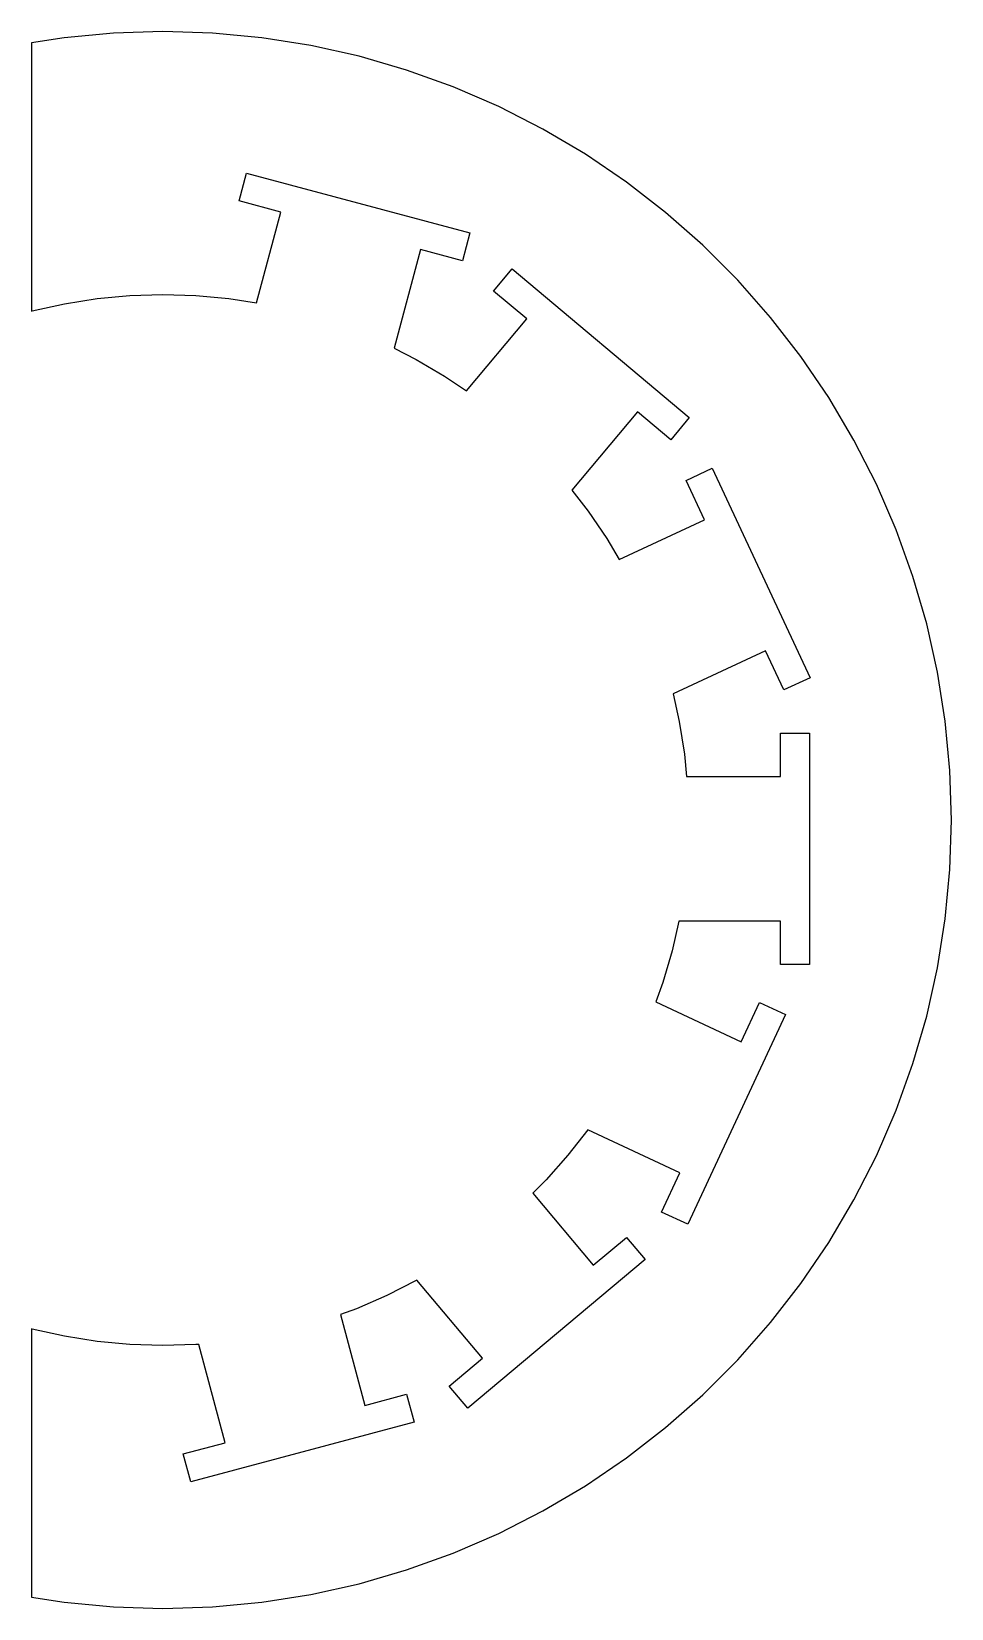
# Model space of a CAD drawing. Header units: metres. Extents: x -5 to 30, y -30 to 30.
import ezdxf

# ---------------------------------------------------------------- set-up
doc = ezdxf.new("R2010")
doc.units = ezdxf.units.M

msp = doc.modelspace()

# ---------------------------------------------------------------- linework, layer by layer
for p, q in [((0, 30), (-1.88371, 29.9408)), ((1.88371, 29.9408), (0, 30)), ((-3.75999, 29.7634), (-5, 29.567)), ((-5, 29.567), (-5, 19.364)), ((-1.88371, 29.9408), (-3.75999, 29.7634)), ((3.75999, 29.7634), (1.88371, 29.9408)), ((5.62143, 29.4686), (3.75999, 29.7634)), ((7.46069, 29.0575), (5.62143, 29.4686)), ((9.27051, 28.5317), (7.46069, 29.0575)), ((11.0437, 27.8933), (9.27051, 28.5317)), ((12.7734, 27.1448), (11.0437, 27.8933)), ((14.4526, 26.2892), (12.7734, 27.1448)), ((16.0748, 25.3298), (14.4526, 26.2892)), ((17.6335, 24.2705), (16.0748, 25.3298)), ((2.89468, 23.5534), (3.17938, 24.6159)), ((3.17938, 24.6159), (11.6795, 22.3383)), ((19.1227, 23.1154), (17.6335, 24.2705)), ((4.48846, 23.1263), (2.89468, 23.5534)), ((3.56366, 19.6749), (4.48846, 23.1263)), ((20.5364, 21.869), (19.1227, 23.1154)), ((11.6795, 22.3383), (11.3948, 21.2757)), ((9.80106, 21.7028), (8.79642, 17.9534)), ((11.3948, 21.2757), (9.80106, 21.7028)), ((21.869, 20.5364), (20.5364, 21.869)), ((12.5776, 20.1232), (13.2846, 20.9659)), ((13.2846, 20.9659), (20.0258, 15.3094)), ((23.1154, 19.1227), (21.869, 20.5364)), ((-3.74762, 19.6457), (-2.50665, 19.8423)), ((-2.50665, 19.8423), (-1.2558, 19.9605)), ((-1.2558, 19.9605), (0, 20)), ((0, 20), (1.2558, 19.9605)), ((1.2558, 19.9605), (2.50665, 19.8423)), ((2.50665, 19.8423), (3.56366, 19.6749)), ((13.8415, 19.0626), (12.5776, 20.1232)), ((-5, 19.364), (-4.97379, 19.3717)), ((-4.97379, 19.3717), (-3.74762, 19.6457)), ((11.5438, 16.3243), (13.8415, 19.0626)), ((24.2705, 17.6335), (23.1154, 19.1227)), ((8.79642, 17.9534), (9.63507, 17.5261)), ((9.63507, 17.5261), (10.7165, 16.8866)), ((25.3298, 16.0748), (24.2705, 17.6335)), ((10.7165, 16.8866), (11.5438, 16.3243)), ((26.2892, 14.4526), (25.3298, 16.0748)), ((18.0548, 15.5273), (15.5605, 12.5548)), ((19.3187, 14.4667), (18.0548, 15.5273)), ((20.0258, 15.3094), (19.3187, 14.4667)), ((27.1448, 12.7734), (26.2892, 14.4526)), ((19.9036, 12.9223), (20.9005, 13.3872)), ((20.9005, 13.3872), (24.6196, 5.41171)), ((20.6009, 11.4269), (19.9036, 12.9223)), ((27.8933, 11.0437), (27.1448, 12.7734)), ((15.5605, 12.5548), (16.1803, 11.7557)), ((16.1803, 11.7557), (16.8866, 10.7165)), ((17.3601, 9.91574), (20.6009, 11.4269)), ((28.5317, 9.27051), (27.8933, 11.0437)), ((16.8866, 10.7165), (17.3601, 9.91574)), ((29.0575, 7.46069), (28.5317, 9.27051)), ((29.4686, 5.62143), (29.0575, 7.46069)), ((22.9253, 6.44223), (19.4099, 4.80295)), ((23.6226, 4.94682), (22.9253, 6.44223)), ((24.6196, 5.41171), (23.6226, 4.94682)), ((29.7634, 3.75999), (29.4686, 5.62143)), ((19.4099, 4.80295), (19.6457, 3.74762)), ((19.6457, 3.74762), (19.8423, 2.50665)), ((29.9408, 1.88371), (29.7634, 3.75999)), ((23.5, 1.64999), (23.5, 3.29999)), ((23.5, 3.29999), (24.6, 3.29999)), ((24.6, 3.29999), (24.6, -5.5)), ((19.8423, 2.50665), (19.9233, 1.64999)), ((30, 0), (29.9408, 1.88371)), ((19.9233, 1.64999), (23.5, 1.64999)), ((29.9408, -1.88371), (30, 0)), ((29.7634, -3.75999), (29.9408, -1.88371)), ((19.6228, -3.84999), (19.3717, -4.97379)), ((23.5, -3.84999), (19.6228, -3.84999)), ((23.5, -5.5), (23.5, -3.84999)), ((29.4686, -5.62143), (29.7634, -3.75999)), ((19.3717, -4.97379), (19.0211, -6.18033)), ((24.6, -5.5), (23.5, -5.5)), ((29.0575, -7.46069), (29.4686, -5.62143)), ((19.0211, -6.18033), (18.7533, -6.92422)), ((18.7533, -6.92422), (21.9955, -8.43611)), ((21.9955, -8.43611), (22.6929, -6.9407)), ((22.6929, -6.9407), (23.6898, -7.40558)), ((23.6898, -7.40558), (19.9708, -15.3811)), ((28.5317, -9.27051), (29.0575, -7.46069)), ((27.8933, -11.0437), (28.5317, -9.27051)), ((27.1448, -12.7734), (27.8933, -11.0437)), ((16.1591, -11.7831), (15.4103, -12.7485)), ((19.6711, -13.4208), (16.1591, -11.7831)), ((15.4103, -12.7485), (14.5794, -13.6909)), ((26.2892, -14.4526), (27.1448, -12.7734)), ((14.5794, -13.6909), (14.0697, -14.2006)), ((18.9738, -14.9162), (19.6711, -13.4208)), ((14.0697, -14.2006), (16.3695, -16.9414)), ((19.9708, -15.3811), (18.9738, -14.9162)), ((25.3298, -16.0748), (26.2892, -14.4526)), ((16.3695, -16.9414), (17.6335, -15.8808)), ((17.6335, -15.8808), (18.3405, -16.7235)), ((24.2705, -17.6335), (25.3298, -16.0748)), ((18.3405, -16.7235), (11.5993, -22.38)), ((9.63507, -17.5261), (8.51558, -18.0965)), ((9.66533, -17.5082), (9.63507, -17.5261)), ((12.1562, -20.4768), (9.66533, -17.5082)), ((23.1154, -19.1227), (24.2705, -17.6335)), ((7.36249, -18.5955), (6.74994, -18.8161)), ((8.51558, -18.0965), (7.36249, -18.5955)), ((6.74994, -18.8161), (7.67603, -22.2722)), ((21.869, -20.5364), (23.1154, -19.1227)), ((-4.97379, -19.3717), (-5, -19.364)), ((-5, -19.364), (-5, -29.567)), ((-3.74762, -19.6457), (-4.97379, -19.3717)), ((-2.50665, -19.8423), (-3.74762, -19.6457)), ((-1.2558, -19.9605), (-2.50665, -19.8423)), ((0, -20), (-1.2558, -19.9605)), ((1.2558, -19.9605), (0, -20)), ((1.35995, -19.9507), (1.2558, -19.9605)), ((2.36342, -23.6957), (1.35995, -19.9507)), ((10.8923, -21.5374), (12.1562, -20.4768)), ((20.5364, -21.869), (21.869, -20.5364)), ((11.5993, -22.38), (10.8923, -21.5374)), ((7.67603, -22.2722), (9.26979, -21.8452)), ((9.26979, -21.8452), (9.55449, -22.9077)), ((19.1227, -23.1154), (20.5364, -21.869)), ((9.55449, -22.9077), (1.05435, -25.1853)), ((17.6335, -24.2705), (19.1227, -23.1154)), ((0.76965, -24.1228), (2.36342, -23.6957)), ((1.05435, -25.1853), (0.76965, -24.1228)), ((16.0748, -25.3298), (17.6335, -24.2705)), ((14.4526, -26.2892), (16.0748, -25.3298)), ((12.7734, -27.1448), (14.4526, -26.2892)), ((11.0437, -27.8933), (12.7734, -27.1448)), ((9.27051, -28.5317), (11.0437, -27.8933)), ((7.46069, -29.0575), (9.27051, -28.5317)), ((5.62143, -29.4686), (7.46069, -29.0575)), ((-5, -29.567), (-3.75999, -29.7634)), ((-3.75999, -29.7634), (-1.88371, -29.9408)), ((-1.88371, -29.9408), (0, -30)), ((0, -30), (1.88371, -29.9408)), ((1.88371, -29.9408), (3.75999, -29.7634)), ((3.75999, -29.7634), (5.62143, -29.4686))]:
    msp.add_line(p, q)

doc.saveas('drawing.dxf')
